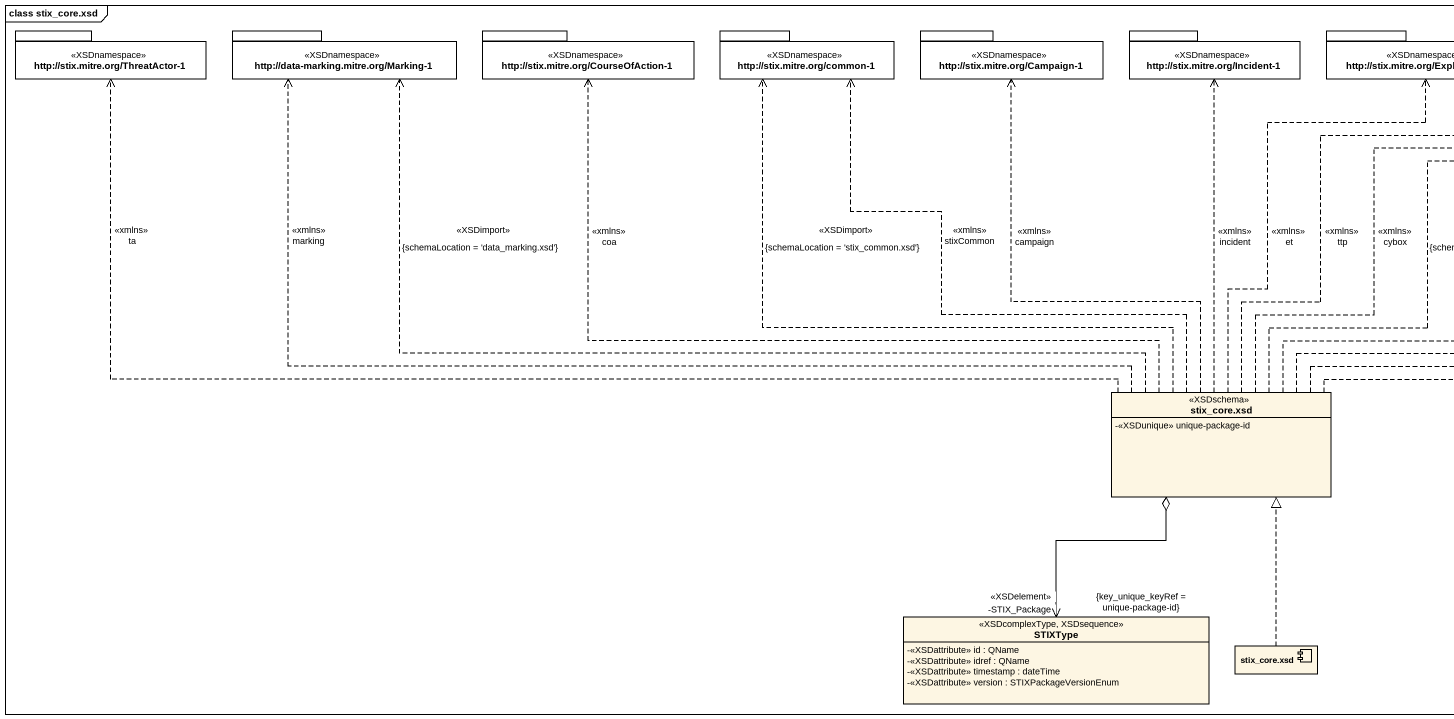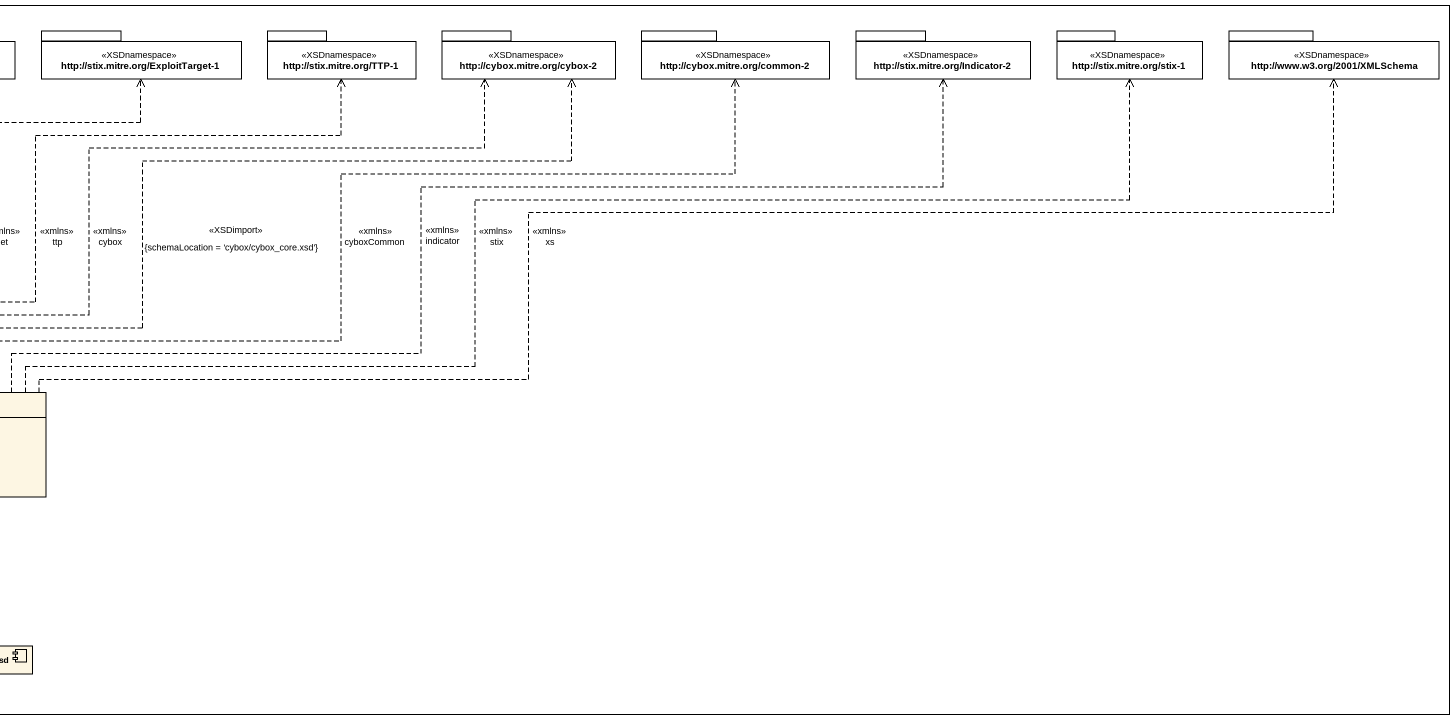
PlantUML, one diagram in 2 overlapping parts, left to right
@startuml
mainframe class stix_core.xsd
allowmixing
hide circle
hide empty members
skinparam classAttributeIconSize 0
package "http://stix.mitre.org/ThreatActor-1" as http_stix_mitre_org <<XSDnamespace>> {
}
package "http://data-marking.mitre.org/Marking-1" as http_data_marking_mitre_org <<XSDnamespace>> {
}
package "http://stix.mitre.org/CourseOfAction-1" as http_stix_mitre_org_2 <<XSDnamespace>> {
}
package "http://stix.mitre.org/common-1" as http_stix_mitre_org_common_1 <<XSDnamespace>> {
}
package "http://stix.mitre.org/Campaign-1" as http_stix_mitre_org_3 <<XSDnamespace>> {
}
package "http://stix.mitre.org/Incident-1" as http_stix_mitre_org_4 <<XSDnamespace>> {
}
package "http://stix.mitre.org/ExploitTarget-1" as http_stix_mitre_org_5 <<XSDnamespace>> {
}
package "http://stix.mitre.org/TTP-1" as http_stix_mitre_org_TTP_1 <<XSDnamespace>> {
}
package "http://cybox.mitre.org/cybox-2" as http_cybox_mitre_org_cybox_2 <<XSDnamespace>> {
}
package "http://cybox.mitre.org/common-2" as http_cybox_mitre_org_common <<XSDnamespace>> {
}
package "http://stix.mitre.org/Indicator-2" as http_stix_mitre_org_6 <<XSDnamespace>> {
}
package "http://stix.mitre.org/stix-1" as http_stix_mitre_org_stix_1 <<XSDnamespace>> {
}
package "http://www.w3.org/2001/XMLSchema" as http_www_w3_org_2001 <<XSDnamespace>> {
}
class "stix_core.xsd" as stix_core_xsd <<XSDschema>> {
  -<<XSDunique>> unique-package-id
}
class STIXType <<XSDcomplexType, XSDsequence>> {
  -<<XSDattribute>> id : QName
  -<<XSDattribute>> idref : QName
  -<<XSDattribute>> timestamp : dateTime
  -<<XSDattribute>> version : STIXPackageVersionEnum
}
component "stix_core.xsd" as stix_core_xsd_2
stix_core_xsd .left.> http_stix_mitre_org : <<xmlns>> ta
stix_core_xsd .left.> http_data_marking_mitre_org : <<xmlns>> marking
stix_core_xsd .left.> http_data_marking_mitre_org : <<XSDimport>>\n{schemaLocation = 'data_marking.xsd'}
stix_core_xsd .up.> http_stix_mitre_org_2 : <<xmlns>> coa
stix_core_xsd .up.> http_stix_mitre_org_common_1 : <<XSDimport>>\n{schemaLocation = 'stix_common.xsd'}
stix_core_xsd .up.> http_stix_mitre_org_common_1 : <<xmlns>> stixCommon
stix_core_xsd .up.> http_stix_mitre_org_3 : <<xmlns>> campaign
stix_core_xsd .up.> http_stix_mitre_org_4 : <<xmlns>> incident
stix_core_xsd .up.> http_stix_mitre_org_5 : <<xmlns>> et
stix_core_xsd .up.> http_stix_mitre_org_TTP_1 : <<xmlns>> ttp
stix_core_xsd .up.> http_cybox_mitre_org_cybox_2 : <<xmlns>> cybox
stix_core_xsd .up.> http_cybox_mitre_org_cybox_2 : <<XSDimport>>\n{schemaLocation = 'cybox/cybox_core.xsd'}
stix_core_xsd .right.> http_cybox_mitre_org_common : <<xmlns>> cyboxCommon
stix_core_xsd .right.> http_stix_mitre_org_6 : <<xmlns>> indicator
stix_core_xsd .right.> http_stix_mitre_org_stix_1 : <<xmlns>> stix
stix_core_xsd .right.> http_www_w3_org_2001 : <<xmlns>> xs
STIXType "-STIX_Package\n<<XSDelement>>\n{key_unique_keyRef = unique-package-id}" <-up-o stix_core_xsd
stix_core_xsd_2 .up.|> stix_core_xsd
@enduml
